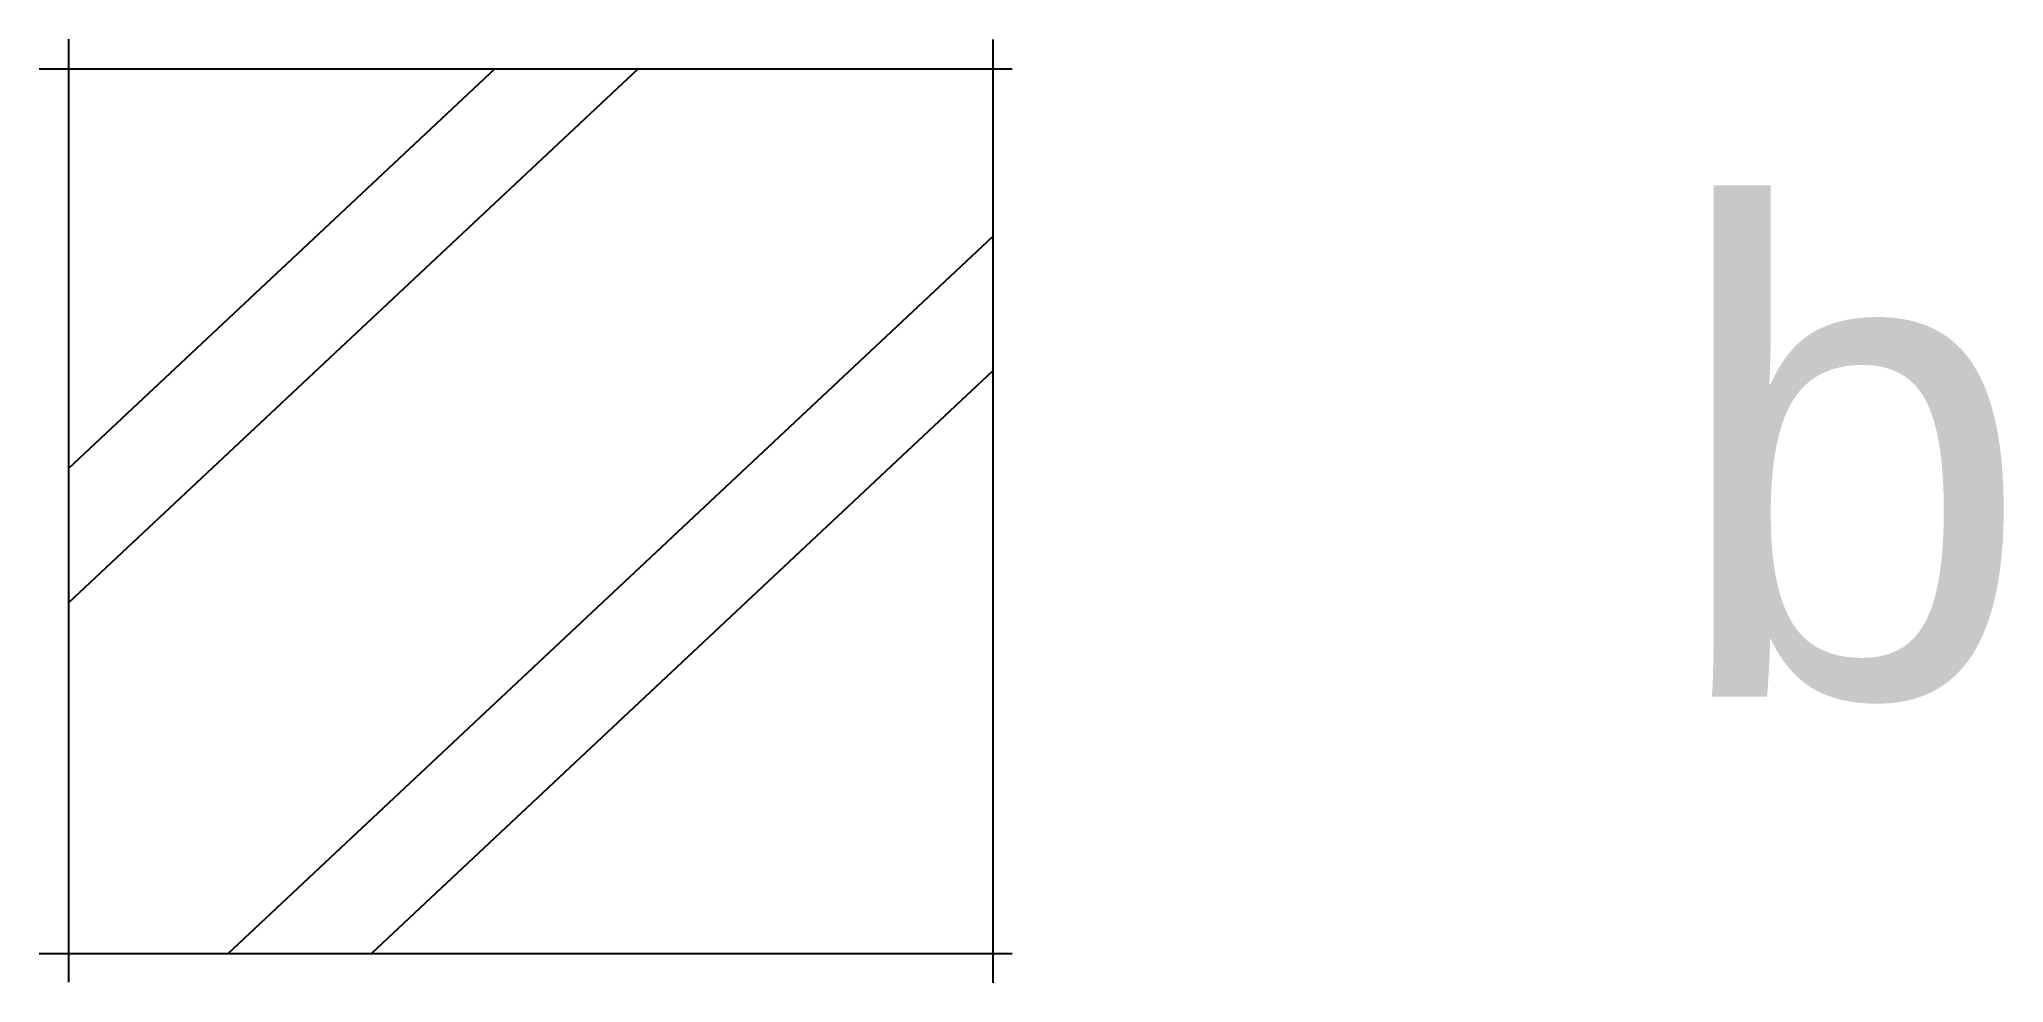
# Model space of a CAD drawing. Header units: metres. Extents: x -122216 to -121205, y -278014 to -277528.
import ezdxf

# ---------------------------------------------------------------- set-up
doc = ezdxf.new("R2010")
doc.units = ezdxf.units.M
doc.layers.add('STEEL', color=1, linetype='Continuous')
doc.layers.add('TEXT', color=3, linetype='Continuous')

msp = doc.modelspace()

# ---------------------------------------------------------------- linework, layer by layer
at = {"layer": 'STEEL'}
for points in [[(-122201.06, -277528.17), (-122201.06, -278013.66)], [(-121725.15, -277528.35), (-121725.15, -278013.85)], [(-122216.09, -277543.37), (-121715.13, -277543.37)], [(-122216.09, -277998.83), (-121715.13, -277998.83)]]:
    msp.add_lwpolyline(points, dxfattribs=at)
at = {"layer": 'TEXT'}
for p, q in [((-121981.58, -277543.37), (-122201.06, -277749.16)), ((-121907.79, -277543.37), (-122201.06, -277818.35)), ((-121725.15, -277629.67), (-122118.86, -277998.83)), ((-121725.15, -277698.86), (-122045.07, -277998.83))]:
    msp.add_line(p, q, dxfattribs=at)

# ---------------------------------------------------------------- texts
msp.add_text('b', height=250, dxfattribs=at).set_placement((-121376.42, -277866.68))

doc.saveas('drawing.dxf')
